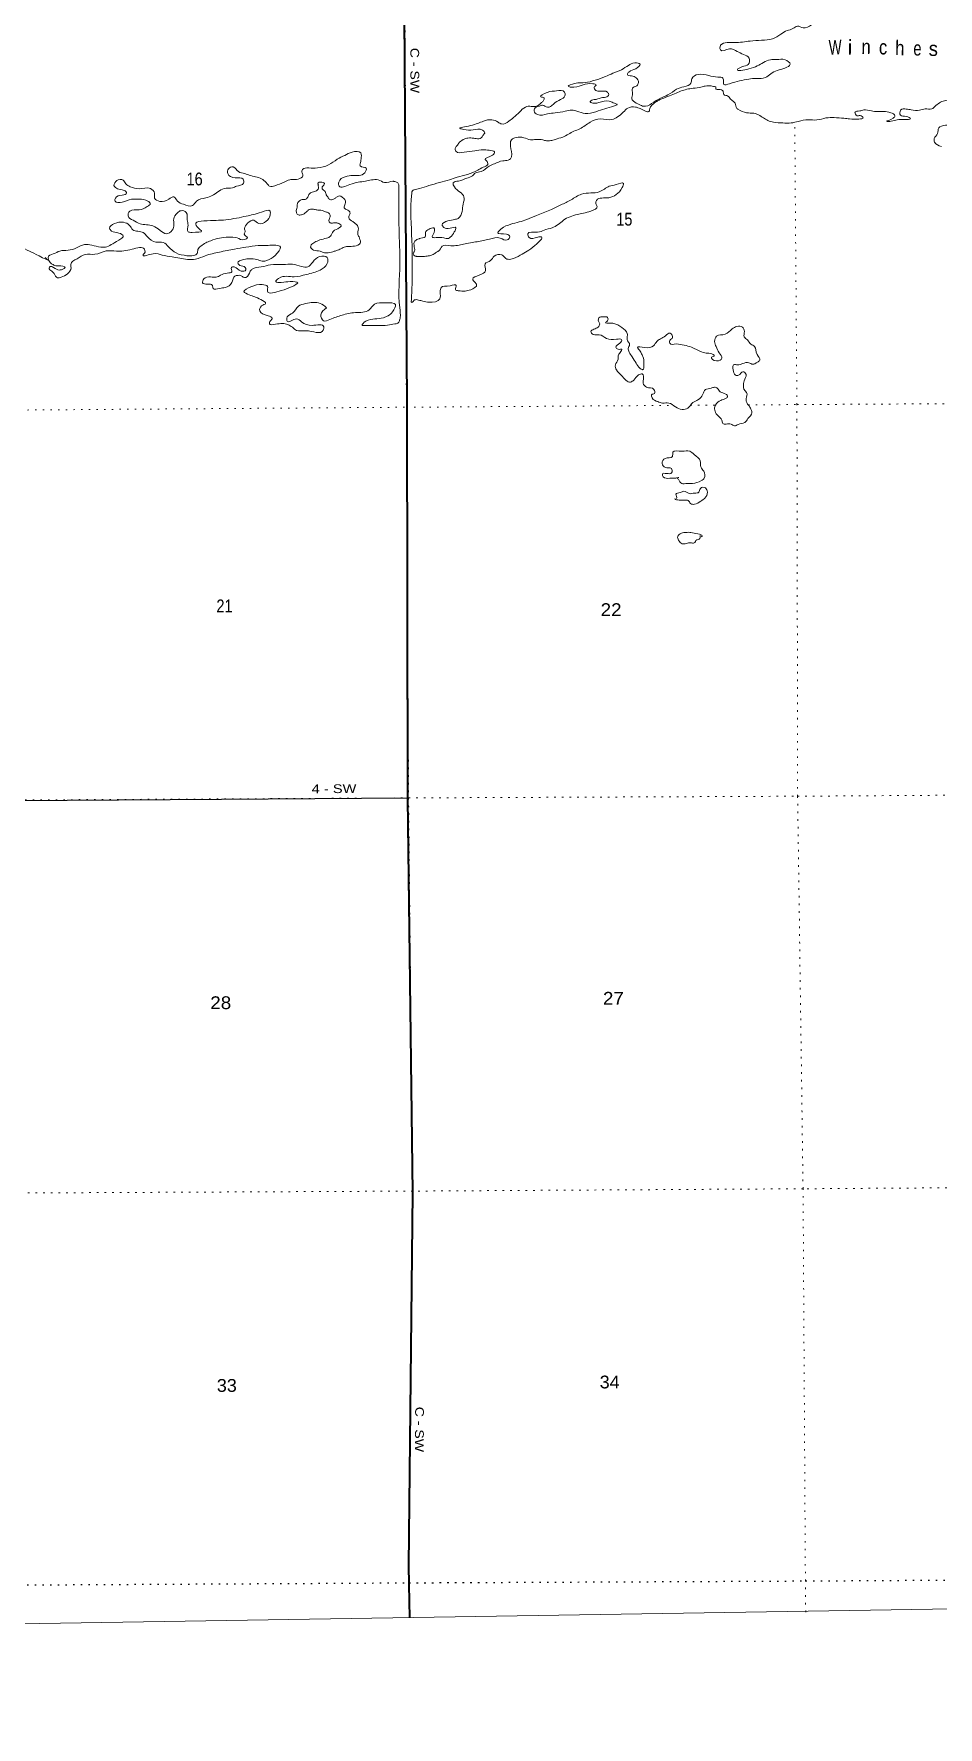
# Model space of a CAD drawing. Header units: feet. Extents: x 248627 to 501257, y -181930 to 5472.
# Drawn here: x 356701 to 369084, y -181930 to -158743 of the extents above; entities that cross this region are included whole.
import ezdxf
from ezdxf.enums import TextEntityAlignment as Align

# ---------------------------------------------------------------- set-up
doc = ezdxf.new("R2010")
doc.units = ezdxf.units.FT
doc.header["$LTSCALE"] = 70
doc.linetypes.add('DOTTED', pattern=[1.5, 0.3, -1.2])
doc.linetypes.add('MEDIUM_DASHED', pattern=[4.5, 3, -1.5])
for name, color, linetype, lineweight in [('26', 7, 'Continuous', 40), ('27', 7, 'Continuous', 40), ('29', 7, 'Continuous', 25), ('39', 7, 'Continuous', 13), ('4', 7, 'Continuous', 13), ('41', 7, 'MEDIUM_DASHED', 13), ('6', 7, 'DOTTED', 25), ('7', 7, 'DOTTED', 13)]:
    doc.layers.add(name, color=color, linetype=linetype, lineweight=lineweight)
doc.layers.add('30', color=7, linetype='Continuous')

msp = doc.modelspace()

# ---------------------------------------------------------------- linework, layer by layer
at = {"layer": '26'}
msp.add_lwpolyline([(361847.2, -180434.22), (361840.2, -179975.11), (361835.29, -179717.44), (361888.78, -174611.32), (361822.05, -169213.57), (361811.32, -163798.6), (361774.35, -158484.85), (361731.01, -153153.09), (361704.77, -147768.64), (361655.77, -143438.69)], dxfattribs=at)
at = {"layer": '29'}
msp.add_lwpolyline([(346465.58, -169392.39), (351180.86, -169302.55), (356455.85, -169239.84), (359271.58, -169220.04), (361827.93, -169205.4)], dxfattribs=at)
at = {"layer": '39'}
msp.add_lwpolyline([(366502.95, -163844.32), (366494.68, -163835.02), (366485.38, -163827.79), (366471.95, -163811.26), (366464.72, -163792.66), (366455.42, -163773.03)], dxfattribs=at)
for points in [[(364745.62, -159237.27), (364843, -159174.92), (364928.84, -159140.99), (365001.54, -159155.65), (364944.42, -159219.22), (364848.74, -159265.43), (364829.25, -159298.04), (364883.96, -159319.1), (364950.82, -159343.95), (364980.2, -159407.81), (364956.91, -159452.57), (364897.24, -159488), (364900.63, -159560.43), (364887.86, -159629.15), (364910.67, -159664.95), (364991.99, -159709.65), (365050.8, -159734.66), (365160.7, -159696.22), (365280, -159623.36), (365383.75, -159579), (365502.98, -159502.12), (365602.86, -159465.9), (365698.45, -159415.66), (365711.45, -159359.02), (365798.78, -159296.86), (365943.93, -159314.11), (366069.02, -159333.77), (366137.73, -159350.53), (366149.44, -159436.89), (366225.65, -159425.31), (366363.7, -159386.31), (366489.96, -159361.64), (366594.4, -159353.52), (366718.88, -159340.98), (366792.31, -159289.17), (366879.98, -159245.13), (366985.94, -159210.8), (367057.36, -159159.03), (366987.81, -159097.99), (366873.08, -159094.23), (366786.62, -159095.95), (366692.8, -159134.07), (366491.33, -159222.66), (366334.61, -159231.82), (366396.21, -159192.33), (366484.11, -159160.38), (366494.6, -159077.6), (366419.17, -159024.73), (366331.86, -158982.16), (366226.61, -158948.01), (366102.17, -158962.57), (366097.35, -158920.37), (366289.34, -158862.18), (366510.22, -158841.67), (366664.89, -158830.54), (366817.36, -158809.38), (366930.82, -158746.71), (367016.36, -158696.67), (367094.32, -158670.95), (367158.05, -158637.46), (367234.92, -158660.1), (367348.76, -158617.56), (367422.32, -158571.79), (367552.86, -158561.13), (367645.89, -158587.48), (367740.44, -158587.61), (367877.95, -158520.43), (367990.01, -158490), (368170.14, -158442.11), (368321.33, -158459.24), (368489.14, -158504.23), (368611.8, -158501.79), (368635.39, -158473.13), (368568.26, -158434.19), (368553.31, -158388.17), (368669.35, -158355.65), (368759.84, -158353.85), (368832.15, -158348.38), (368798.86, -158290.64), (368584.21, -158321.1), (368397.48, -158338.91), (368212.99, -158368.76), (368074.48, -158383.6), (367928.12, -158408.67), (367861.07, -158373.75), (367928.86, -158342.2), (367982.96, -158331.05), (368171.01, -158276.96), (368366.84, -158208.62), (368461.26, -158202.71), (368538.76, -158152.84), (368591.78, -158085.33), (368663.67, -158057.72), (368690.66, -158101.48), (368753.34, -158118.36), (368847.07, -158076.22), (368838.42, -158044.17)], [(361908.9, -160876.12), (361982.6, -160861.05), (362110.56, -160820.24), (362256.61, -160779.07), (362392.65, -160740.11), (362496.56, -160703.81), (362638.71, -160668.75), (362778.39, -160609.59), (362854.06, -160569.82), (362915.67, -160530.33), (362915.13, -160502.15), (362882.19, -160462.53), (362979.64, -160404.2), (363008.96, -160359.31), (362936.11, -160336.59), (362851.51, -160330.22), (362739.14, -160344.54), (362592.66, -160363.57), (362479.75, -160349.71), (362472.8, -160301.51), (362484.59, -160287.18), (362517.93, -160242.21), (362579.3, -160190.65), (362645.27, -160169.19), (362723.77, -160171.66), (362792.29, -160178.35), (362828.25, -160165.55), (362847.78, -160134.96), (362875.28, -160100.17), (362846.36, -160060.47), (362715.55, -160057.04), (362586.71, -160051.54), (362536.17, -160038.45), (362678.24, -159999.38), (362858.1, -159937.4), (362974.41, -159918.97), (363057.51, -159951.55), (363106.26, -159976.76), (363206.11, -159938.52), (363269.53, -159888.93), (363352.6, -159814.78), (363431.72, -159744.73), (363512, -159735.08), (363568.38, -159737.98), (363651.83, -159683.96), (363681.42, -159653.17), (363688.85, -159620.8), (363642.29, -159605.61), (363729.65, -159545.47), (363859.97, -159522.74), (363966.88, -159538.74), (363973.95, -159592.97), (363914.51, -159640.47), (363821.08, -159698.72), (363777.57, -159737.85), (363733.49, -159746.78), (363666.6, -159719.92), (363624.56, -159730.82), (363578.59, -159745.84), (363551.4, -159796.72), (363596.63, -159848.18), (363735.22, -159837.37), (363839.58, -159825.22), (363977.94, -159802.33), (364070.21, -159788.41), (364136.79, -159799.17), (364250.08, -159833.16), (364396.45, -159808.1), (364518.45, -159771.43), (364652.4, -159728.49), (364688.29, -159711.66), (364633.5, -159686.57), (364580.76, -159663.46), (364436.33, -159684.46), (364329.68, -159682.55), (364317.47, -159674.74), (364357.14, -159645.76), (364411.32, -159638.64), (364471.26, -159617.31), (364533.47, -159610.03), (364573.04, -159575), (364554.29, -159541.14), (364453.48, -159529.05), (364396.91, -159516.08), (364373.99, -159474.25), (364401.56, -159443.49), (364354.97, -159426.29), (364224.46, -159438.96), (364096.39, -159473.73), (364019.67, -159459.15), (364105.45, -159421.19), (364252.08, -159410.22), (364386.22, -159377.34), (364528.06, -159326.18), (364629.8, -159281.87), (364745.62, -159237.27)], [(366039.42, -159469.29), (365974.81, -159456.48), (365894.38, -159458.08), (365836.3, -159471.32), (365727.99, -159487.57), (365643.77, -159501.33), (365473.97, -159563.11), (365384.17, -159601.15), (365272.34, -159643.65), (365230.54, -159666.64), (365169.09, -159714.18), (365139.62, -159751.01), (365122.56, -159805.72), (365078.24, -159802.58), (365003.12, -159765.81), (364938.35, -159744.95), (364834.02, -159759.11), (364772.72, -159814.7), (364693.52, -159880.72), (364617.77, -159916.46), (364460.66, -159905.5), (364318.74, -159952.62), (364177.63, -160042.03), (364095.8, -160075.88), (363944.45, -160155.42), (363838.45, -160187.73), (363778.44, -160205.04), (363720.12, -160206.2), (363669.63, -160195.12), (363574.97, -160188.95), (363502.62, -160192.4), (363409.55, -160164.05), (363306.89, -160160.05), (363243.16, -160193.54), (363233.43, -160316.58), (363225.95, -160451.65), (363198.15, -160470.33), (363121.93, -160481.92), (363008.01, -160520.44), (362934.23, -160554.13), (362826.99, -160626.74), (362742.92, -160648.56), (362707.42, -160685.51), (362629.61, -160719.28), (362515.69, -160757.8), (362443.77, -160783.4), (362458.92, -160839.48), (362538.76, -160912.4), (362590.21, -160973.81), (362580.03, -161072.69), (362563.89, -161175.71), (362511.37, -161269.4), (362463.38, -161284.45), (362371.23, -161304.41), (362291.76, -161356.33), (362314.61, -161394.14), (362401.3, -161404.5), (362479.6, -161396.9), (362458.6, -161455.72), (362403.64, -161527.3), (362377.81, -161543.92), (362313.31, -161537.15), (362210.65, -161533.15), (362154.16, -161524.21), (362169.59, -161489.67), (362175.94, -161400.93), (362111.87, -161416.3), (362064.49, -161463.56), (362059.54, -161520.05), (361979.57, -161545.81), (361972.52, -161550.21)], [(369128.54, -160283.81), (369034.89, -160225.26), (369029.91, -160175.02), (369074.89, -160107.66), (369091.53, -160030.81), (369185.38, -159994.7), (369273.63, -159980.86), (369402.05, -159964.21), (369542.11, -159925.17), (369633.87, -159885.08), (369726.71, -159901.36), (369919.36, -159877.39), (370083.89, -159855.99), (370176.66, -159868.24), (370312.11, -159903.81), (370451.08, -159913.12), (370584.1, -159926.58), (370698.71, -159924.3), (370770.14, -159872.54), (370807.03, -159803.33), (370702.51, -159807.43), (370591.62, -159793.52), (370459.02, -159802.2), (370354.88, -159826.43), (370261.97, -159806.13), (370251.11, -159764.05), (370396.55, -159690.67), (370446.36, -159665.51), (370525.83, -159613.59), (370513, -159573.57), (370408.01, -159553.5), (370352.75, -159608.98), (370278.35, -159610.46), (370173.56, -159600.46), (370158.17, -159637.02), (370109.2, -159706.46), (369993.2, -159740.99), (369880.67, -159747.26), (369705.24, -159724.57), (369614.68, -159722.35), (369537.22, -159774.23), (369462.4, -159753.57), (369432.98, -159687.7), (369315.67, -159653.79), (369188.95, -159654.3), (369053.52, -159725.46), (368996.06, -159770.91), (368907.55, -159770.66), (368827.42, -159788.36), (368716.68, -159782.51), (368648.08, -159771.8), (368569.93, -159787.45), (368567.22, -159855.97), (368650, -159872.45), (368704.95, -159905.59), (368626.64, -159913.19), (368522.2, -159921.31), (368440.06, -159939.06), (368379.74, -159940.26), (368467.45, -159898.23), (368492.93, -159863.49), (368435.83, -159822.34), (368256.49, -159805.77), (368169.83, -159797.43), (368064.97, -159783.4), (368010.95, -159798.57), (367944.94, -159818.01), (367973.97, -159863.75), (368014.15, -159860.94), (368059, -159892.27), (367998.98, -159909.57), (367872.19, -159906.06), (367793.58, -159897.55), (367660.68, -159890.13), (367548.11, -159894.38), (367421.9, -159921.06), (367309.22, -159919.28), (367166.84, -159942.25), (367072.68, -159962.25), (366958.03, -159962.52), (366831.12, -159952.96), (366752.2, -159928.35), (366691.19, -159893.32), (366626.04, -159852.32), (366559.23, -159829.49), (366460.55, -159823.4), (366342.96, -159775.39), (366326.65, -159763.63), (366303.11, -159689.59), (366266.3, -159658.1), (366221.14, -159610.67), (366204.75, -159594.88), (366150, -159571.81), (366139.1, -159527.72), (366082.3, -159502.67), (366039.92, -159495.46), (366039.42, -159469.29)], [(357793.85, -160819.57), (357836.78, -160750.24), (357923.16, -160744.5), (357960.32, -160794.1), (358021.48, -160837.19), (358140.66, -160863.01), (358297.53, -160861.9), (358353.01, -160923.23), (358354.36, -160993.68), (358425.58, -161036.57), (358547.69, -161005.95), (358617.53, -160976.36), (358666.9, -161033.78), (358750.19, -161076.43), (358873.23, -161094.12), (358926.41, -161034.66), (359056.26, -160987.77), (359221.69, -160907.95), (359307.27, -160859.93), (359419.76, -160851.65), (359477.65, -160828.34), (359571.42, -160788.21), (359566.33, -160731.93), (359457.36, -160713.96), (359355.67, -160655.57), (359364.46, -160588.94), (359430.39, -160565.47), (359502, -160628.49), (359589.04, -160656.96), (359672.01, -160683.5), (359758.9, -160703.93), (359897.43, -160795.82), (359928.25, -160829.44), (360000.52, -160821.96), (360126.31, -160773.14), (360204.12, -160739.37), (360274.46, -160735.96), (360362.54, -160714.06), (360386.17, -160687.41), (360373.34, -160647.39), (360380.5, -160600.93), (360464.57, -160579.12), (360583.24, -160578.77), (360735.33, -160537.48), (360854.55, -160460.6), (360958.11, -160406.18), (361057.84, -160361.9), (361176.75, -160373.63), (361182.3, -160454.07), (361176.92, -160488.41), (361170.07, -160550.98), (361253.13, -160581.55), (361232.2, -160644.39), (361069.98, -160681.86), (360963.68, -160698.07), (360876.59, -160772.3), (360879.68, -160828.63), (361028.09, -160805.53), (361242.43, -160758.98), (361322.59, -160743.28), (361417.1, -160741.4), (361502.28, -160777.97), (361618.63, -160761.56), (361642.43, -160762.67)], [(354941.07, -160584.35), (355051.91, -160700.96), (355261.97, -160851.84), (355443.73, -160995.24), (355643.4, -161128.2), (355828.75, -161249.37), (355991.15, -161326.69), (356163.83, -161415.89), (356369.95, -161570.88), (356512.31, -161652.62), (356640.29, -161718.55), (356774.31, -161784.35), (356901.79, -161824.1), (356895.37, -161804.09), (356966.88, -161756.35), (357056.63, -161716.3), (357169.08, -161706.01), (357283.12, -161673.53), (357392.86, -161627.04), (357493.59, -161635.1), (357618.84, -161662.82), (357699.19, -161657.19), (357780.9, -161617.3), (357892.23, -161548.63), (357925.76, -161513.73), (357862.59, -161470.68), (357765.5, -161442.41), (357738.66, -161406.69), (357803.79, -161340.95), (357926.14, -161322.41), (358011.43, -161365.01), (358056.82, -161424.52), (358198.38, -161464), (358253.75, -161519.28), (358371.83, -161593.46), (358472.52, -161599.51), (358544.05, -161658.5), (358648.25, -161743.02), (358795.8, -161780.36), (358890.3, -161778.48), (358936.05, -161751.39), (358947.08, -161696.79), (358988.38, -161647.64), (359123.77, -161574.46), (359241.79, -161539.89), (359364.22, -161525.37), (359485.13, -161537.06), (359586.13, -161559.22), (359625.84, -161532.25), (359582.73, -161486.79), (359592.14, -161452.36), (359585.26, -161408.2), (359628.15, -161336.86), (359711.8, -161292.9), (359781.08, -161339.86), (359883.09, -161309.63), (359935.81, -161226.02), (359934.73, -161169.65), (359818.3, -161182.04), (359610.18, -161238.54), (359331.53, -161288.39), (359196.93, -161297.11), (359028.1, -161304.5), (358918.09, -161336.9), (358949.44, -161398.7), (358998.54, -161442.03), (358868.15, -161460.73), (358811.66, -161451.79), (358811.94, -161361.16), (358800.51, -161288.89), (358788.57, -161190.45), (358715.65, -161163.71), (358665.95, -161194.91), (358615.21, -161276.47), (358618.72, -161354.94), (358596.01, -161429.9), (358514.49, -161479.86), (358429.12, -161433.22), (358329.4, -161372.78), (358155.82, -161342), (358058.39, -161295.61), (357990.88, -161236.54), (358013.74, -161169.63), (358144.17, -161152.93), (358253.92, -161106.44), (358295.45, -161069.37), (358260.54, -161031.8), (358147.4, -161005.86), (358036.81, -161008.06), (357910.83, -161046.82), (357814, -161032.63), (357817.22, -160990.28), (357910.99, -160950.15), (357970.82, -160922.78), (357935.91, -160885.21), (357844.96, -160862.86), (357793.85, -160819.57)], [(360447.7, -161164.63), (360429.12, -161183.22), (360404.34, -161205.93), (360377.5, -161216.25), (360334.14, -161224.51), (360313.5, -161216.25), (360303.17, -161201.8), (360294.91, -161162.57), (360303.17, -161133.66), (360307.3, -161098.56), (360309.37, -161067.59), (360327.95, -161038.69), (360350.66, -161018.04), (360398.15, -161009.78), (360433.25, -161003.59), (360445.63, -160989.14), (360466.28, -160943.71), (360488.99, -160921), (360513.77, -160908.62), (360569.51, -160892.1), (360586.03, -160879.71), (360600.48, -160859.06), (360596.36, -160838.42), (360592.23, -160821.9), (360596.36, -160809.51), (360588.1, -160795.06), (360592.23, -160784.74), (360623.2, -160772.35), (360664.49, -160778.54), (360678.94, -160790.93), (360670.68, -160815.71), (360650.04, -160836.35), (360650.04, -160863.19), (360689.27, -160900.36), (360699.59, -160927.2), (360705.78, -160945.78), (360724.36, -160974.68), (360755.33, -161011.85), (360802.82, -161005.65), (360837.92, -160985.01), (360870.96, -160964.36), (360916.38, -160972.62), (360939.09, -160993.27), (360970.06, -161032.5), (360965.93, -161069.66), (360955.61, -161096.5), (360949.41, -161121.28), (360955.61, -161131.6), (360980.38, -161148.12), (360998.97, -161156.38), (361025.81, -161179.09), (361029.94, -161199.73), (361013.42, -161243.09), (361013.42, -161255.48), (361067.1, -161313.29), (361106.33, -161342.2), (361137.3, -161379.36), (361145.56, -161412.39), (361139.36, -161451.62), (361135.23, -161478.46), (361153.82, -161523.89), (361166.2, -161556.92), (361174.46, -161596.15), (361157.94, -161622.99), (361067.1, -161651.9), (360982.45, -161656.03), (360920.51, -161676.67), (360860.63, -161705.58), (360815.21, -161720.03), (360732.62, -161740.68), (360664.49, -161736.55), (360621.13, -161717.97), (360530.29, -161703.51), (360491.06, -161664.28), (360497.25, -161633.31), (360546.8, -161596.15), (360614.94, -161565.18), (360709.91, -161540.4), (360761.53, -161513.56), (360800.76, -161447.49), (360887.47, -161395.88), (360910.18, -161366.97), (360889.54, -161346.32), (360848.24, -161331.87), (360802.82, -161331.87), (360757.4, -161329.81), (360738.82, -161298.84), (360751.21, -161267.87), (360757.4, -161249.29), (360747.08, -161205.93), (360718.17, -161185.28), (360695.46, -161179.09), (360631.45, -161158.44), (360577.77, -161154.31), (360530.29, -161143.99), (360455.96, -161158.44), (360451.83, -161162.57)], [(361626.15, -160762.64), (361658.93, -160767.32), (361677.67, -160776.69), (361696.4, -160809.48), (361698.75, -160858.66), (361698.75, -160966.38), (361701.09, -161406.66), (361712.8, -161893.78), (361710.46, -162493.31), (361717.48, -162629.15), (361705.77, -162673.64), (361687.04, -162704.09), (361661.95, -162711.09)], [(361904.84, -160879.73), (361883.76, -160891.44), (361874.39, -160924.23), (361876.73, -161565.92), (361876.73, -162240.39), (361869.71, -162418.37)], [(364329.16, -160921.07), (364441.54, -160906.75), (364580.87, -160829.46), (364677, -160807.41), (364775.26, -160791.36), (364758.24, -160848.08), (364673.58, -160944.42), (364573.81, -160986.68), (364407.53, -161022.21), (364398.32, -161066.7), (364415.17, -161106.64), (364329.86, -161168.76), (364139.69, -161216.84), (363952.1, -161295.09), (363878.81, -161354.95), (363797.14, -161396.85), (363687.16, -161431.26), (363599.15, -161457.18), (363464.85, -161482.01), (363481.9, -161532.01), (363600.46, -161525.63), (363652.7, -161522.57), (363562.43, -161641.17), (363361.76, -161772.04), (363234.11, -161828.95), (363163.51, -161818.27), (363108.26, -161769.03), (363006.02, -161787.17), (362954.85, -161846.59), (362879.29, -161892.4), (362887.05, -161982.87), (362799.76, -162047.03), (362710.32, -162103.19), (362739.27, -162144.9), (362764.02, -162176.63), (362682.88, -162246.72), (362606.78, -162264.34), (362512.16, -162260.18), (362473.65, -162244.84), (362484.6, -162186.22), (362402.23, -162191.89), (362277.99, -162216.51), (362265.03, -162275.17), (362260.84, -162371.92), (362112.85, -162417.16), (362028.09, -162402.73), (361969.47, -162387.79), (361913.13, -162386.9), (361881.54, -162417.73), (361869.89, -162422.86)], [(362230.87, -161722.01), (362240.32, -161717.83), (362291.33, -161650.36), (362409.89, -161643.97), (362586.45, -161620.32), (362770.9, -161588.46), (362939.19, -161552.89), (363087.79, -161539.86), (363182.8, -161564.15), (363218.19, -161521.15), (363171.25, -161485.84), (363054.2, -161466.02), (363097.48, -161414.81), (363233.02, -161349.68), (363347.06, -161317.2), (363451.04, -161284.93), (363582.71, -161227.93), (363768.41, -161155.77), (363917.91, -161084.32), (364057.39, -161015.09), (364198.73, -160937.76), (364329.16, -160921.07)], [(361972.52, -161550.26), (361923.86, -161575), (361912.74, -161589.64), (361905.71, -161611.89), (361906.88, -161632.96), (361909.23, -161657.55), (361918.59, -161696.2), (361914.5, -161713.17), (361908.06, -161726.05), (361901.62, -161739.52), (361896.93, -161754.16), (361902.2, -161771.72), (361913.91, -161780.5), (361930.3, -161787.53), (361942.38, -161790.03)], [(358223.59, -161731.33), (358214.78, -161691.23), (358045.84, -161692.58), (357831.08, -161717), (357690.25, -161715.77), (357536.23, -161761.13), (357405.49, -161761.72), (357291.99, -161822.38), (357204.94, -161898.62), (357209.88, -161946.85), (357161.11, -162026.36), (357075.53, -162074.39), (357023.37, -162081.47), (356978.05, -162025.98), (356945.23, -161992.4), (356910.2, -161948.79), (356923.89, -161928.38), (356970.45, -161943.56), (357047.51, -161976.27), (357113.52, -161956.83), (357131.31, -161940.36), (357098.83, -161924.9), (357000.11, -161916.79), (356951.43, -161895.61), (356922.82, -161872.02), (356904.19, -161844.19), (356877.7, -161826.6), (356857.13, -161802.84)], [(360710.31, -162495.42), (360620.61, -162432.76), (360421.54, -162436.73), (360323.67, -162472.91), (360240.99, -162567.19), (360171.57, -162618.92), (360168.66, -162677.38), (360296.81, -162646.63), (360367.96, -162685.49), (360511.72, -162734.99), (360670.99, -162753.97), (360663.79, -162798.42), (360428.61, -162807.13), (360295.78, -162803.73), (360240.65, -162760.53), (360179.6, -162723.48), (360008.53, -162718.83), (359925.98, -162714.43), (359941.25, -162671.84), (359964.69, -162635.12), (359907.74, -162602.02), (359793.83, -162535.82), (359818.71, -162468.86), (359874.39, -162435.53), (359808.97, -162380.45), (359648.82, -162315.17), (359577.6, -162272.28), (359672.92, -162207.95), (359829.19, -162174.64), (359900.14, -162203.43), (359899.32, -162265.88), (360088.25, -162258.09), (360230.05, -162204.92), (360313.51, -162150.9), (360212.62, -162134.78), (360088.11, -162145.32), (360013.48, -162134.72), (360052.89, -162091.64), (360265.69, -162069.28), (360432.04, -162037.78), (360621.99, -161977.61), (360716.85, -161889.13), (360719.3, -161806.51), (360614.43, -161792.49), (360519.3, -161866.88), (360454.21, -161934.63), (360363.54, -161926.37), (360242.28, -161896.56), (360113.63, -161901.14), (359942.71, -161904.54), (359814.53, -161933.27), (359688.39, -161963.97), (359664.79, -161992.64), (359604.07, -162078.43), (359565.75, -162073.15), (359531.11, -162049.67), (359496.93, -162050.35), (359452.85, -162059.28), (359412.31, -162148.7), (359321.04, -162214.96), (359244.87, -162228.56), (359154.34, -162228.35), (359145.53, -162188.25), (359012.09, -162152.64), (359029.15, -162097.93), (359121.19, -162071.93), (359197.67, -162074.43), (359257.53, -162049.08), (359349.49, -162019.05), (359409.47, -161999.73), (359406.38, -161943.41), (359444.43, -161934.59), (359538.04, -161991.13), (359602.08, -161973.75), (359595.43, -161941.66), (359520.46, -161912.94), (359493.7, -161881.25), (359573.25, -161833.35), (359659.52, -161821.57), (359752.25, -161831.8), (359829.11, -161854.44), (359893.3, -161845.11), (360006.65, -161776.39), (360076.89, -161662.22), (359907.49, -161639.41), (359770.76, -161642.14), (359604.21, -161663.58), (359449.8, -161688.8), (359241.42, -161731.21), (359047.26, -161781.39), (358915.35, -161826.31), (358804.8, -161830.53), (358592.94, -161796.48), (358459.7, -161770.94), (358336.66, -161753.25), (358196.25, -161774.17), (358223.59, -161731.33)], [(361941.31, -161790.01), (361975.25, -161792.03), (362013.64, -161791.63), (362048.4, -161789.2), (362087.19, -161785.16), (362131.24, -161777.48), (362155.89, -161768.19), (362182.16, -161754.45), (362201.96, -161741.11), (362230.75, -161722.01)], [(361662.91, -162712.04), (361641.79, -162714.51), (361545.55, -162730.52), (361404.87, -162737.35), (361245.95, -162736.49), (361195.56, -162731.45), (361246.84, -162678.07), (361370.93, -162645.39), (361487.29, -162628.98), (361612.51, -162549.96), (361650.8, -162448.51), (361519.64, -162426.95), (361367.09, -162444.08), (361292.14, -162522.1), (361103.79, -162560.09), (360921.39, -162593.92), (360753.6, -162655.66), (360667.4, -162671.48), (360631.65, -162589.62), (360710.31, -162495.42)], [(366498.93, -163840.22), (366513.54, -163868.12), (366532.83, -163930.17), (366480.07, -164011.77), (366434.82, -164065.03), (366346.81, -164090.95), (366294.88, -164110.11), (366248.17, -164086.87), (366179.77, -164086.22), (366137.39, -164079.01), (366122.39, -164030.97), (366079.21, -163981.49), (366046.3, -163943.88), (366022.88, -163875.87), (366036, -163825.27), (366107.19, -163761.42), (366171.08, -163735.98), (366198.77, -163711.27), (366175.96, -163675.47), (366098.93, -163644.78), (366063.83, -163597.15), (366021.3, -163581.89), (365975.28, -163594.89), (365897.21, -163614.56), (365862.2, -163677.69), (365795.3, -163755.55), (365725.57, -163791.17), (365654.61, -163867.09), (365576.49, -163884.76), (365487.33, -163850.29), (365395.81, -163797.73), (365309.31, -163797.44), (365244.58, -163778.59), (365167.18, -163727.77), (365160.3, -163683.61), (365198.2, -163666.74), (365191.09, -163610.5), (365091.99, -163582.26), (365044.63, -163524.8), (365047.69, -163474.4), (365032.19, -163400.19), (364980.14, -163413.31), (364915.09, -163483.08), (364873.37, -163510.09), (364746.94, -163419.97), (364679.12, -163344.79), (364663.74, -163276.63), (364702.46, -163197.32), (364703.59, -163150.98), (364730.89, -163106.13), (364752.17, -163061.4), (364701.9, -163062.4), (364671.12, -163030.79), (364726.46, -162979.35), (364749.63, -162928.54), (364681.15, -162923.86), (364542.14, -162912.53), (364442.62, -162862.15), (364360.06, -162857.76), (364329.17, -162820.11), (364368.77, -162787.1), (364428.56, -162757.71), (364449.87, -162715), (364433.02, -162675.06), (364438.2, -162630.65), (364500.31, -162617.33), (364556.8, -162626.28), (364555.67, -162672.62), (364527.98, -162697.33), (364584.4, -162702.25), (364642.82, -162707.13), (364750.51, -162763.39), (364826.52, -162846.46), (364825.47, -162896.82), (364824.03, -162927.06), (364859.6, -162998.85), (364838.44, -163049.62), (364853.47, -163099.66), (364892.98, -163167.35), (364948.88, -163250.81), (365000.53, -163322.28), (365037.11, -163341.69), (365053.67, -163260.81), (365041.74, -163162.37), (365016.65, -163112.52), (365004.09, -163086.6), (364966.93, -163036.99), (365065.5, -163037.04), (365187.73, -163012.46), (365232.86, -162953.16), (365280.51, -162919.99), (365350.12, -162878.32), (365413.77, -162840.81), (365447.13, -162902.57), (365411.63, -162939.53), (365408.38, -162979.87), (365501.06, -162988.09)], [(365501.06, -162988.09), (365707.12, -163034.34), (365845.12, -163098.05), (365927.94, -163116.54), (365964.17, -163117.83), (366019.11, -163150.97), (365981.29, -163171.86), (366046.6, -163220.91), (366122.31, -163183.15), (366084.7, -163109.39), (366042.87, -163025.64), (366023.39, -162953.53), (366050.16, -162880.5), (366168.38, -162855.99), (366261.54, -162783.66), (366329.29, -162750.09), (366403.88, -162758.67), (366431.17, -162818.54), (366428.53, -162891.09), (366471.56, -162932.53), (366520.97, -162991.96), (366569.84, -163023.21), (366604.09, -163131.27), (366641.82, -163211.07), (366610.14, -163237.88), (366542.32, -163267.43), (366493.64, -163246.24), (366403.34, -163258.11), (366337.3, -163275.54), (366282.93, -163272.59), (366276.19, -163341.2), (366307.77, -163415.08), (366352.09, -163418.22), (366411.49, -163368.71), (366454.44, -163406.12), (366425.93, -163493.28), (366419.31, -163567.92), (366417.61, -163584.07), (366467.63, -163675.71), (366453.12, -163758.56), (366456.21, -163769.1)], [(365533.91, -164816), (365489.83, -164824.93), (365409.43, -164828.54), (365318.53, -164808.2), (365307.78, -164772.17), (365434.15, -164753.54), (365430.99, -164693.19), (365348.28, -164680.74), (365304.98, -164625.21), (365343.89, -164555.97), (365444.01, -164531.82), (365452.91, -164471.23), (365573.36, -164458.76), (365681.94, -164456.6), (365743.18, -164503.71), (365827.31, -164590.65), (365834.92, -164673.06), (365874.28, -164732.7), (365882.07, -164825.18), (365842.51, -164860.2), (365718.54, -164898.92), (365646.11, -164898.34), (365573.72, -164899.78), (365526.36, -164842.33), (365513.99, -164826.46), (365509.89, -164822.52)], [(365503.2, -165104.58), (365502.71, -165078.41), (365494.01, -165044.35), (365549.97, -165025.11), (365601.9, -165005.96), (365672.89, -165036.76), (365749.22, -165031.22), (365807.34, -165019.99), (365828.46, -164967.21), (365896.71, -164959.81), (365924, -165019.68), (365891.32, -165098.87), (365833.77, -165140.29), (365746.11, -165184.33), (365693.6, -165173.29), (365660.62, -165131.66), (365614.29, -165128.55), (365555.94, -165127.7), (365519.67, -165124.4), (365487.39, -165119), (365477.1, -165107.12)], [(365826.71, -165613.69), (365813.52, -165660.27), (365777.55, -165673.06), (365744.14, -165714.01), (365691.78, -165711.02), (365635.63, -165720.19), (365579.41, -165725.34), (365530.19, -165675.97), (365517.17, -165625.89), (365568.6, -165580.56), (365630.74, -165569.25), (365699.15, -165569.91), (365792.07, -165590.21), (365850.95, -165619.24), (365841.13, -165631.52)]]:
    msp.add_spline(points, degree=3, dxfattribs=at)
at = {"layer": '4'}
msp.add_lwpolyline([(248626.54, 1367.98), (279703.36, 1731.35), (310779.64, 2137.47), (341855.35, 2586.32), (372930.4, 3077.93), (404004.75, 3612.28), (435078.34, 4189.37), (466151.09, 4809.2), (497222.97, 5471.78), (501256.99, -177792.42), (469933.02, -178460.37), (438608.16, -179085.23), (407282.48, -179667), (375956.01, -180205.69), (344628.84, -180701.29), (313301.02, -181153.78), (281972.62, -181563.19), (250643.67, -181929.51)], close=True, dxfattribs=at)
msp.add_lwpolyline([(248626.54, 1367.98), (279703.36, 1731.35), (310779.64, 2137.47), (341855.35, 2586.32), (372930.4, 3077.93), (404004.75, 3612.28), (435078.34, 4189.37), (466151.09, 4809.2), (497222.97, 5471.78), (501256.99, -177792.42), (469933.02, -178460.37), (438608.16, -179085.23), (407282.48, -179667), (375956.01, -180205.69), (344628.84, -180701.29), (313301.02, -181153.78), (281972.62, -181563.19), (250643.67, -181929.51)], close=True, dxfattribs=at)
at = {"layer": '6'}
msp.add_lwpolyline([(344621.44, -180172.87), (345938.44, -180144.64), (351185.95, -180011.99), (356501.81, -179982.7), (361837.77, -179953.01), (367266.35, -179927.51), (372614.3, -179893.55), (375950, -179867.05)], dxfattribs=at)
at = {"layer": '7'}
msp.add_line((365688.86, -163829.03), (366034.93, -163826.7), dxfattribs=at)
for points in [[(361564.71, -134631.61), (361593.89, -136996.87), (361640.33, -142280.23), (361716.1, -147730.15), (361728.58, -153130.99), (361784.48, -158488.67), (361802.34, -163855.17), (361831.95, -169205.32), (361890.37, -174589.13), (361837.77, -179953.01), (361847.2, -180434.22)], [(367270.47, -180354.36), (367266.35, -179927.51), (367234.34, -174557.27), (367159.99, -169181.83), (367150.26, -163819.2), (367120.03, -159947.79)], [(345858.5, -164033.59), (351157.31, -163954.29), (356506.78, -163894.12), (361802.34, -163855.17), (365449.17, -163830.64)], [(366481.25, -163823.7), (367150.26, -163819.2), (369256.76, -163806.71)], [(345892.63, -169409.83), (351156.57, -169294.98), (356475.84, -169233.4), (361831.95, -169205.32), (367159.99, -169181.83), (372524.03, -169147.55), (374956.67, -169129.16)], [(375861, -174486.05), (372562.15, -174521.7), (367234.34, -174557.27), (361890.37, -174589.13), (356544.27, -174615), (351221.06, -174680.69), (348556.75, -174729.69), (345917.21, -174812.44)]]:
    msp.add_lwpolyline(points, dxfattribs=at)

# ---------------------------------------------------------------- texts
at = {"layer": '27', "width": 1.2}
for rotation, p in [(270.191, (361855.96, -158933.48)), (269.622, (361922.66, -177541.66))]:
    msp.add_text('C - SW', height=120, rotation=rotation, dxfattribs=at).set_placement(p)
at = {"layer": '30', "width": 1.25}
msp.add_text('4 - SW', height=120, rotation=0.328, dxfattribs=at).set_placement((360505.18, -169140.8))
at = {"layer": '41'}
for s, rotation, width, p in [('W', 1.606, 0.7, (367676.93, -159024.94)), ('h', 358.775, 0.85, (368556.99, -159034.5)), ('n', 358.775, 0.85, (368095.25, -159019.12)), ('c', 358.775, 0.85, (368328.56, -159024.32)), ('e', 358.775, 0.75, (368799.07, -159039.67)), ('s', 358.775, 0.95, (369016.33, -159045.13))]:
    msp.add_text(s, height=200, rotation=rotation, dxfattribs=dict(at, width=width)).set_placement(p, align=Align.CENTER)
msp.add_text('i', height=200, rotation=359.715, dxfattribs=at).set_placement((367876.64, -159025.43), align=Align.CENTER)
at = {"layer": '7'}
for s, width, p in [('16', 0.85, (358791.54, -160817.23)), ('15', 0.85, (364676.11, -161367.58)), ('21', 0.85, (359200.42, -166663.14)), ('22', 1.1, (364462.27, -166714.53)), ('28', 1.1, (359116.6, -172097.1)), ('27', 1.1, (364493.91, -172036.82)), ('34', 1.05, (364449.42, -177290.99)), ('33', 1.05, (359206.51, -177337.79))]:
    msp.add_text(s, height=175, dxfattribs=dict(at, width=width)).set_placement(p)

doc.saveas('drawing.dxf')
